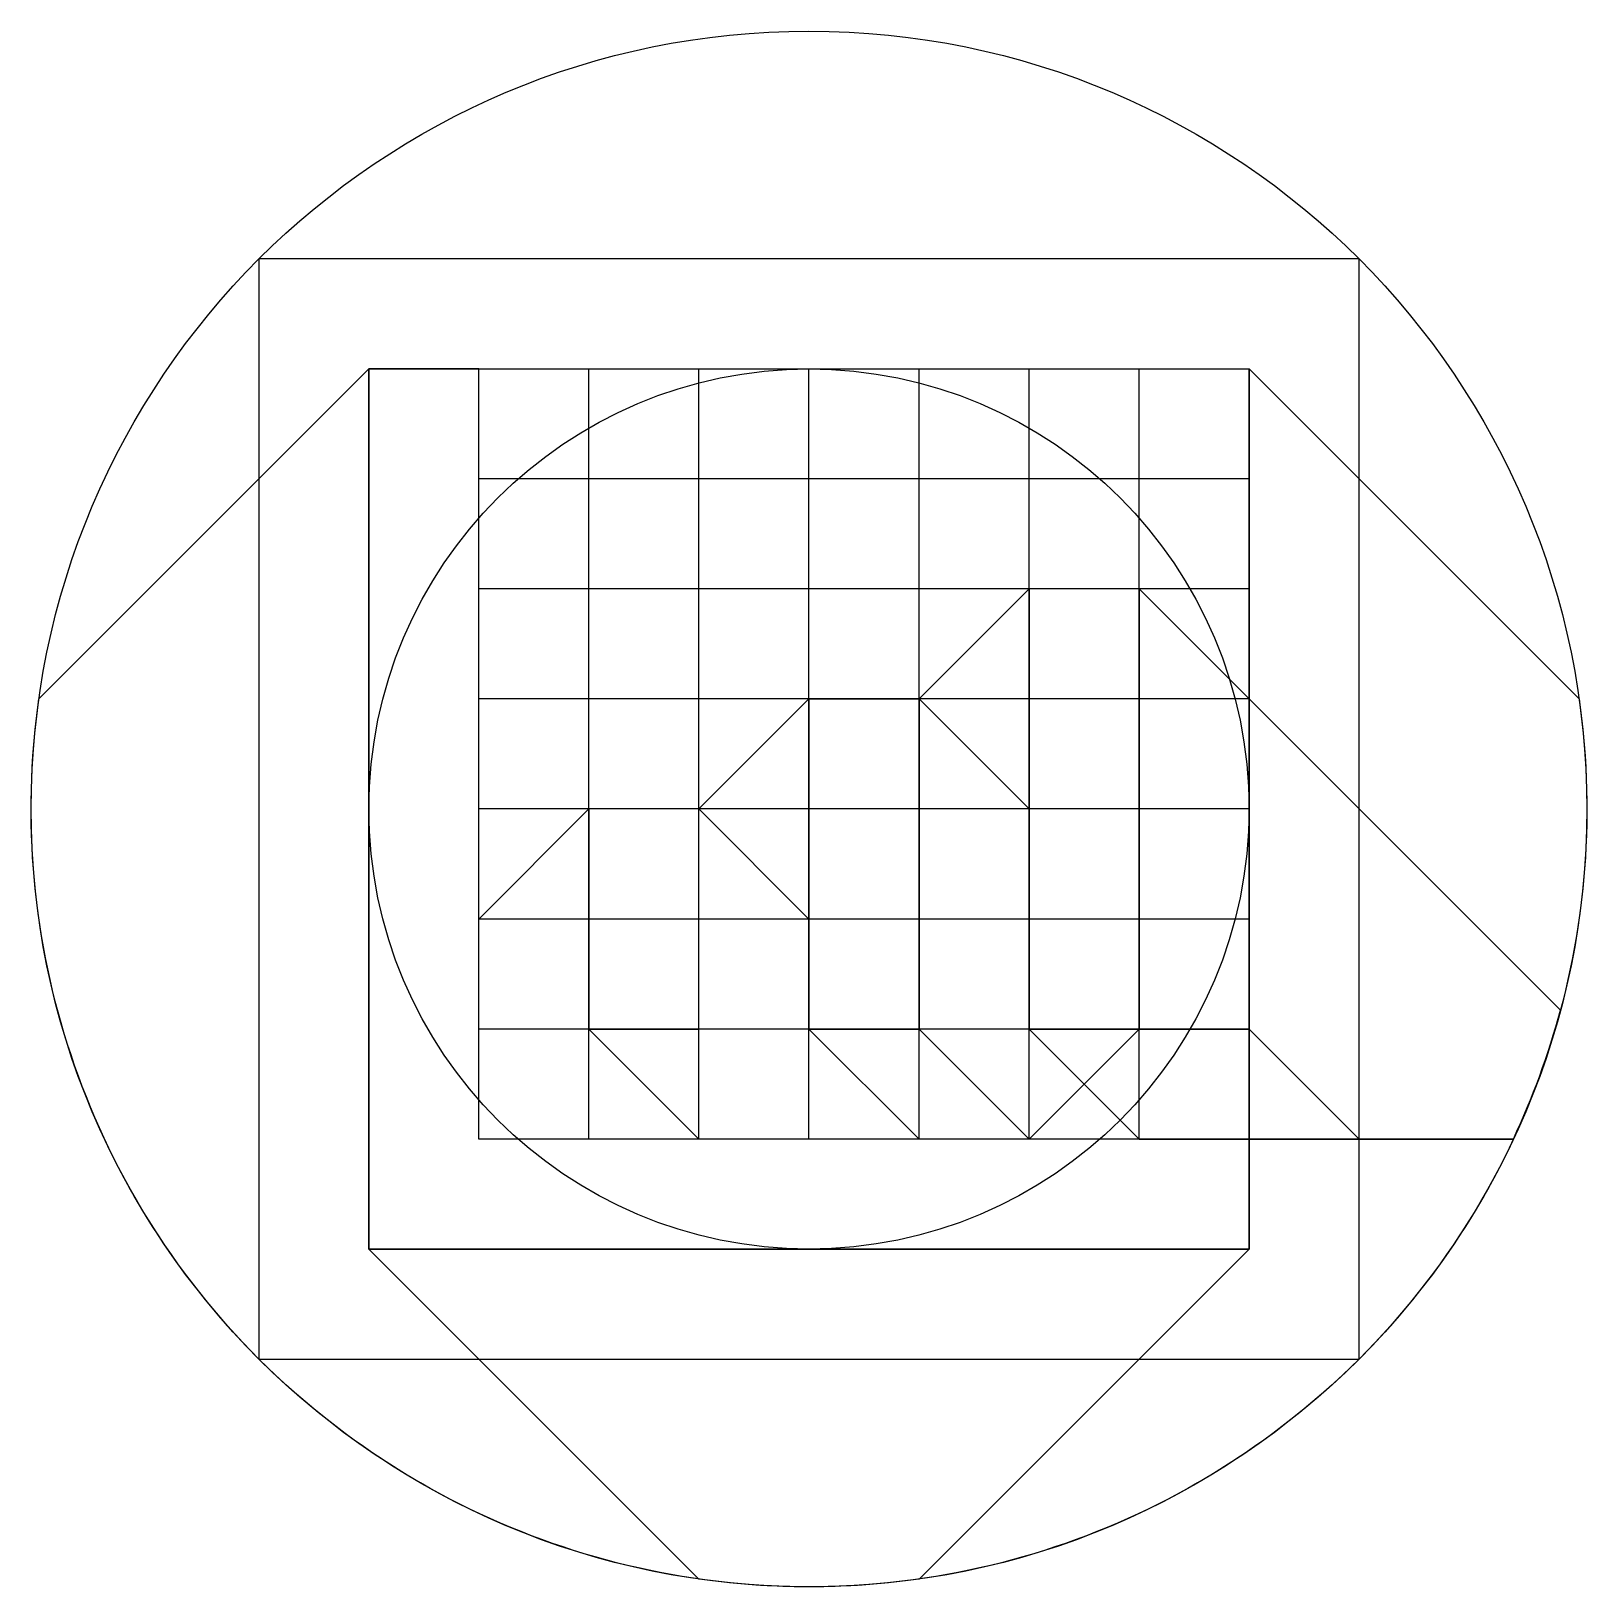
# Model space of a CAD drawing. Extents: x -207 to 1207, y -207 to 1207.
import ezdxf

# ---------------------------------------------------------------- set-up
doc = ezdxf.new("R2010")
doc.units = 0
doc.layers.get('0').update_dxf_attribs({"linetype": 'CONTINUOUS'})
doc.layers.add('ICON', color=7, linetype='CONTINUOUS')

# ---------------------------------------------------------------- blocks, each defined once
blk = doc.blocks.new('A$C8F9862B8')
blk.add_circle((500, 500), 400)
blk = doc.blocks.new('A$C071643BC')
blk.add_lwpolyline([(100, 900), (900, 900), (900, 100), (100, 100)], close=True)

msp = doc.modelspace()

# ---------------------------------------------------------------- linework, layer by layer
for points in [[(1200, 600, -0.5), (400, -200), (100, 100), (900, 100), (900, 900)], [(1183, 317), (800, 700), (800, 300), (700, 300), (800, 200), (1140.3, 200, 0.044116)]]:
    msp.add_lwpolyline(points, format="xyb", close=True)
for points in [[(200, 200), (200, 900)], [(300, 200), (300, 900)], [(400, 200), (400, 900)], [(500, 200), (500, 900)], [(600, 200), (600, 900)], [(700, 200), (700, 900)], [(800, 200), (800, 900)], [(900, 800), (200, 800)], [(900, 700), (200, 700)], [(900, 600), (200, 600)], [(900, 500), (200, 500)], [(400, 200), (300, 300), (400, 300), (400, 500), (500, 400), (500, 300), (600, 300), (700, 200), (400, 200)], [(900, 400), (200, 400)], [(900, 300), (200, 300)]]:
    msp.add_lwpolyline(points)
msp.add_lwpolyline([(400, 200), (300, 300), (400, 300), (400, 500), (500, 400), (500, 300), (600, 300), (600, 600), (700, 500), (700, 300), (800, 300), (800, 700), (1183, 317, -0.044116), (1140.3, 200), (400, 200)], format="xyb")
msp.add_lwpolyline([(600, 200), (500, 300), (600, 300), (600, 600), (700, 500), (700, 300), (900, 300), (1000, 200)], close=True)
at = {"layer": 'ICON'}
for points in [[(0, 0), (1000, 0), (1000, 1000), (0, 1000)], [(200, 900), (100, 900), (100, 100), (900, 100), (900, 200), (200, 200)], [(700, 300), (800, 300), (800, 700), (700, 700)], [(500, 600), (600, 600), (600, 300), (500, 300)], [(300, 300), (400, 300), (400, 500), (300, 500)]]:
    msp.add_lwpolyline(points, close=True, dxfattribs=at)
msp.add_lwpolyline([(-200, 600), (100, 900), (100, 100), (900, 100), (600, -200, -0.5)], format="xyb", close=True, dxfattribs=at)
msp.add_lwpolyline([(200, 400), (300, 500), (300, 300), (400, 300), (400, 500), (500, 600), (500, 300), (600, 300), (600, 600), (700, 700), (700, 300), (800, 300), (700, 200), (200, 200), (200, 400)], dxfattribs=at)
msp.add_circle((500, 500), 707.1, dxfattribs=at)

# ---------------------------------------------------------------- block references
for name in ['A$C8F9862B8', 'A$C071643BC']:
    msp.add_blockref(name, (0, 0))

doc.saveas('drawing.dxf')
